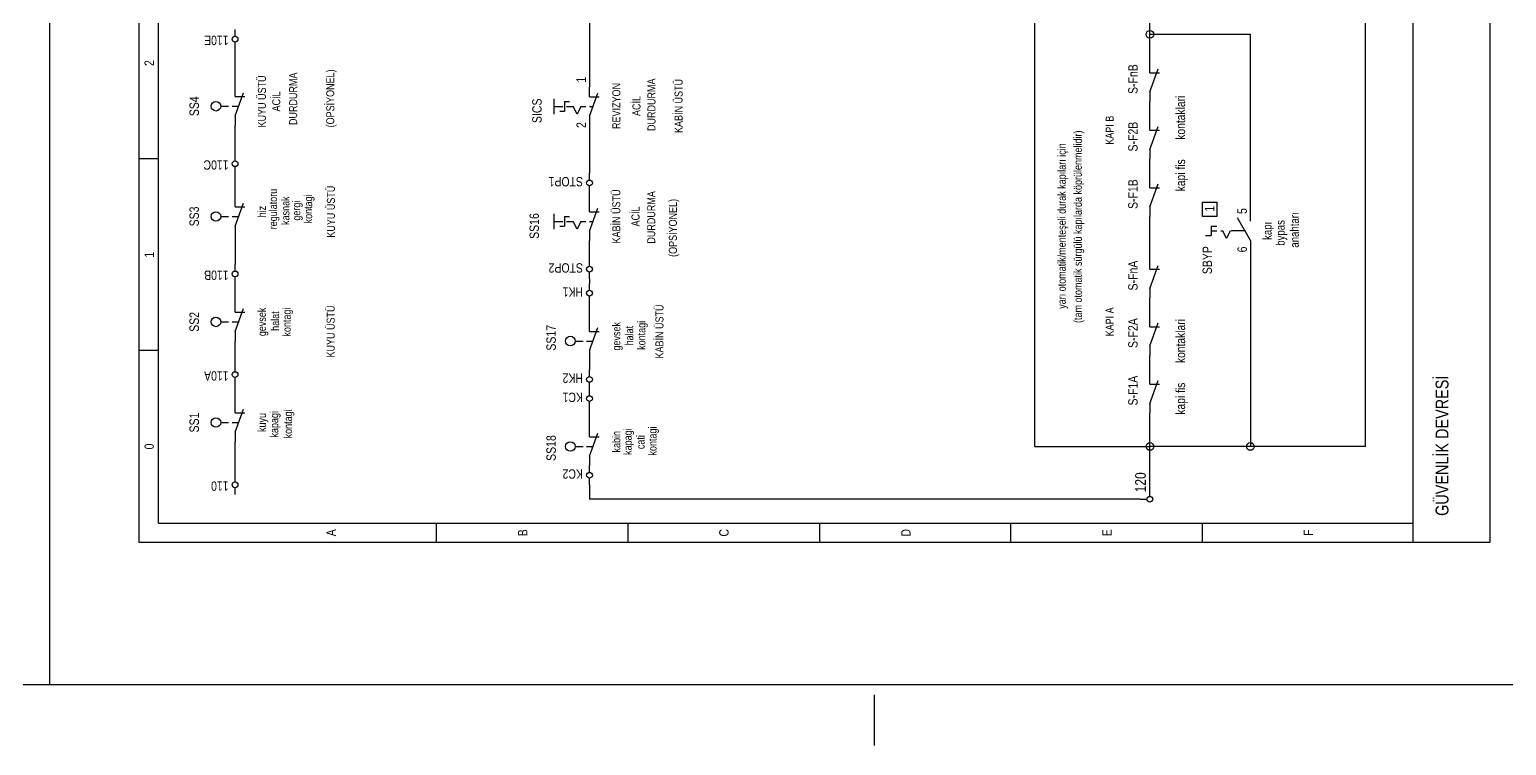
# Model space of a CAD drawing. Header units: centimetres. Extents: x 0 to 13208, y -30 to 2970.
# Drawn here: x 11083 to 11812, y -30 to 323 of the extents above; entities that cross this region are included whole.
import ezdxf
from ezdxf.enums import TextEntityAlignment as Align

# ---------------------------------------------------------------- set-up
doc = ezdxf.new("R2010")
doc.units = ezdxf.units.CM
doc.linetypes.add('CENTER', pattern=[40, 25, -5, 5, -5])
for name, color, linetype in [('SCOTT-CERCEVE', 7, 'CONTINUOUS'), ('SCOTT-EKSEN', 8, 'CENTER'), ('SCOTT-ELEKTRIK', 3, 'CONTINUOUS'), ('SCOTT-ELEKTRIK-YAZI', 4, 'CONTINUOUS')]:
    doc.layers.add(name, color=color, linetype=linetype)
doc.styles.get("Standard").update_dxf_attribs({"font": 'arial.ttf', "width": 0.8})

msp = doc.modelspace()

# ---------------------------------------------------------------- linework, layer by layer
at = {"layer": 'SCOTT-CERCEVE'}
msp.add_line((11092.9, 0), (11092.9, 2970), dxfattribs=at)
for points in [[(0, 0), (13207.89, 0), (13207.89, 2970), (0, 2970)], [(100, 0), (13182.89, 0), (13182.89, 2970), (100, 2970)]]:
    msp.add_lwpolyline(points, close=True, dxfattribs=at)
at = {"layer": 'SCOTT-EKSEN'}
msp.add_line((11500, -30), (11500, -5), dxfattribs=at)
at = {"layer": 'SCOTT-ELEKTRIK'}
for p, q in [((11137.09, 70.2), (11137.09, 1015.95)), ((11146.55, 79.66), (11146.55, 1015.95)), ((11766.01, 70.2), (11766.01, 1015.95)), ((11803.84, 1015.95), (11803.84, 70.2)), ((11742.37, 117.49), (11742.37, 564.36)), ((11579.23, 117.49), (11579.23, 528.89)), ((11359.34, 353.92), (11359.34, 294.72)), ((11635.97, 320.82), (11635.97, 332.65)), ((11184.38, 319.88), (11184.38, 323.19)), ((11685.62, 320.82), (11635.97, 320.82)), ((11635.97, 306.64), (11635.97, 320.82)), ((11685.62, 233.34), (11685.62, 320.82)), ((11184.38, 313.73), (11184.38, 317.04)), ((11184.38, 294.82), (11184.38, 313.73)), ((11635.97, 301.91), (11635.97, 306.64)), ((11635.97, 292.45), (11640.1, 303.8)), ((11635.97, 301.91), (11640.7, 301.91)), ((11184.38, 290.09), (11184.38, 294.82)), ((11184.38, 280.63), (11188.51, 291.98)), ((11359.34, 289.99), (11359.34, 294.72)), ((11359.34, 280.53), (11363.47, 291.88)), ((11635.97, 292.45), (11635.97, 287.72)), ((11177.29, 285.36), (11181.18, 285.36)), ((11182.86, 285.36), (11186.1, 285.36)), ((11184.38, 290.09), (11189.1, 290.09)), ((11341.92, 281.4), (11341.92, 288.97)), ((11341.94, 285.26), (11346.1, 285.26)), ((11347.04, 287.63), (11349.41, 287.63)), ((11347.04, 287.63), (11347.04, 282.9)), ((11347.99, 285.26), (11351.3, 285.26)), ((11353.19, 281.48), (11351.3, 285.26)), ((11355.08, 285.26), (11353.19, 281.48)), ((11355.08, 285.26), (11357.45, 285.26)), ((11359.34, 289.99), (11364.07, 289.99)), ((11359.34, 285.26), (11361.04, 285.26)), ((11635.97, 278.26), (11635.97, 287.72)), ((11184.38, 280.63), (11184.38, 275.9)), ((11344.68, 282.9), (11347.04, 282.9)), ((11359.34, 280.53), (11359.34, 275.81)), ((11635.97, 273.54), (11635.97, 278.26)), ((11184.38, 261.71), (11184.38, 275.9)), ((11359.34, 275.81), (11359.34, 252.26)), ((11635.97, 264.08), (11640.1, 275.43)), ((11635.97, 273.54), (11640.7, 273.54)), ((11635.97, 264.08), (11635.97, 259.35)), ((11146.55, 259.35), (11137.09, 259.35)), ((11184.38, 258.4), (11184.38, 261.71)), ((11184.38, 252.26), (11184.38, 255.57)), ((11635.97, 249.89), (11635.97, 259.35)), ((11184.38, 240.43), (11184.38, 252.26)), ((11359.34, 248.95), (11359.34, 252.26)), ((11635.97, 245.16), (11635.97, 249.89)), ((11359.34, 242.8), (11359.34, 246.11)), ((11359.34, 237.98), (11359.34, 242.8)), ((11635.97, 235.71), (11640.1, 247.05)), ((11635.97, 245.16), (11640.7, 245.16)), ((11184.38, 235.71), (11184.38, 240.43)), ((11184.38, 226.25), (11188.51, 237.6)), ((11184.38, 235.71), (11189.1, 235.71)), ((11359.34, 233.25), (11359.34, 237.98)), ((11359.34, 223.79), (11363.47, 235.14)), ((11635.97, 235.71), (11635.97, 230.98)), ((11661.98, 230.98), (11661.98, 238.07)), ((11661.98, 238.07), (11669.07, 238.07)), ((11669.07, 238.07), (11669.07, 230.98)), ((11685.62, 228.61), (11685.62, 233.34)), ((11177.29, 230.98), (11181.18, 230.98)), ((11182.86, 230.98), (11186.1, 230.98)), ((11184.38, 226.25), (11184.38, 221.52)), ((11341.92, 224.65), (11341.92, 232.22)), ((11341.94, 228.52), (11346.1, 228.52)), ((11344.68, 226.15), (11347.04, 226.15)), ((11347.04, 230.88), (11349.41, 230.88)), ((11347.04, 230.88), (11347.04, 226.15)), ((11347.99, 228.52), (11351.3, 228.52)), ((11353.19, 224.73), (11351.3, 228.52)), ((11355.08, 228.52), (11353.19, 224.73)), ((11355.08, 228.52), (11357.45, 228.52)), ((11359.34, 233.25), (11364.07, 233.25)), ((11359.34, 228.52), (11361.04, 228.52)), ((11635.97, 209.7), (11635.97, 230.98)), ((11669.07, 230.98), (11661.98, 230.98)), ((11666.24, 226.25), (11669.07, 226.25)), ((11666.24, 226.25), (11666.24, 221.52)), ((11685.62, 219.15), (11679.17, 230.34)), ((11184.38, 221.52), (11184.38, 207.33)), ((11359.34, 223.79), (11359.34, 219.06)), ((11359.34, 209.7), (11359.34, 219.06)), ((11663.4, 221.52), (11666.24, 221.52)), ((11666.24, 223.88), (11669.07, 223.88)), ((11670.97, 223.88), (11671.91, 223.88)), ((11673.8, 220.1), (11671.91, 223.88)), ((11675.69, 223.88), (11673.8, 220.1)), ((11683.26, 223.88), (11676.17, 223.88)), ((11685.62, 219.15), (11685.62, 214.43)), ((11685.62, 214.43), (11685.62, 117.49)), ((11184.38, 204.02), (11184.38, 207.33)), ((11359.34, 206.39), (11359.34, 209.7)), ((11635.97, 204.97), (11635.97, 209.7)), ((11635.97, 195.51), (11640.1, 206.86)), ((11635.97, 204.97), (11640.7, 204.97)), ((11184.38, 197.88), (11184.38, 201.19)), ((11184.38, 188.42), (11184.38, 197.88)), ((11359.34, 200.24), (11359.34, 203.55)), ((11359.34, 200.24), (11359.34, 197.88)), ((11359.34, 194.57), (11359.34, 197.88)), ((11359.34, 188.42), (11359.34, 191.73)), ((11635.97, 195.51), (11635.97, 190.78)), ((11635.97, 181.32), (11635.97, 190.78)), ((11184.38, 183.69), (11184.38, 188.42)), ((11184.38, 174.23), (11188.51, 185.58)), ((11184.38, 183.69), (11189.1, 183.69)), ((11359.34, 178.96), (11359.34, 188.42)), ((11177.29, 178.96), (11181.18, 178.96)), ((11182.86, 178.96), (11186.1, 178.96)), ((11359.34, 174.23), (11359.34, 178.96)), ((11359.34, 164.77), (11363.47, 176.12)), ((11635.97, 176.6), (11635.97, 181.32)), ((11635.97, 167.14), (11640.1, 178.49)), ((11635.97, 176.6), (11640.7, 176.6)), ((11184.38, 174.23), (11184.38, 169.5)), ((11184.38, 157.68), (11184.38, 169.5)), ((11352.25, 169.5), (11356.14, 169.5)), ((11357.83, 169.5), (11361.06, 169.5)), ((11359.34, 174.23), (11364.07, 174.23)), ((11146.55, 164.77), (11137.09, 164.77)), ((11359.34, 164.77), (11359.34, 160.05)), ((11635.97, 167.14), (11635.97, 162.41)), ((11635.97, 152.95), (11635.97, 162.41)), ((11184.38, 154.37), (11184.38, 157.68)), ((11359.34, 160.05), (11359.34, 155.32)), ((11359.34, 152.01), (11359.34, 155.32)), ((11184.38, 148.22), (11184.38, 151.53)), ((11184.38, 138.77), (11184.38, 148.22)), ((11359.34, 145.86), (11359.34, 149.17)), ((11359.34, 142.55), (11359.34, 145.86)), ((11635.97, 148.22), (11635.97, 152.95)), ((11635.97, 138.77), (11640.1, 150.11)), ((11635.97, 148.22), (11640.7, 148.22)), ((11184.38, 134.04), (11184.38, 138.77)), ((11359.34, 136.4), (11359.34, 139.71)), ((11635.97, 138.77), (11635.97, 134.04)), ((11184.38, 124.58), (11188.51, 135.93)), ((11184.38, 134.04), (11189.1, 134.04)), ((11359.34, 126.94), (11359.34, 136.4)), ((11635.97, 117.49), (11635.97, 134.04)), ((11177.29, 129.31), (11181.18, 129.31)), ((11182.86, 129.31), (11186.1, 129.31)), ((11184.38, 124.58), (11184.38, 119.85)), ((11359.34, 122.22), (11359.34, 126.94)), ((11359.34, 112.76), (11363.47, 124.11)), ((11184.38, 103.3), (11184.38, 119.85)), ((11352.25, 117.49), (11356.14, 117.49)), ((11357.83, 117.49), (11361.06, 117.49)), ((11359.34, 122.22), (11364.07, 122.22)), ((11579.23, 117.49), (11635.97, 117.49)), ((11635.97, 96.21), (11635.97, 117.49)), ((11685.62, 117.49), (11635.97, 117.49)), ((11742.37, 117.49), (11685.62, 117.49)), ((11359.34, 112.76), (11359.34, 108.03)), ((11184.38, 99.99), (11184.38, 103.3)), ((11359.34, 104.72), (11359.34, 108.03)), ((11184.38, 93.84), (11184.38, 97.15)), ((11359.34, 98.57), (11359.34, 101.88)), ((11359.34, 98.57), (11359.34, 91.48)), ((11635.97, 92.9), (11635.97, 96.21)), ((11631.24, 91.48), (11359.34, 91.48)), ((11631.24, 91.48), (11634.55, 91.48)), ((11146.55, 79.66), (11766.01, 79.66)), ((11283.68, 79.66), (11283.68, 70.2)), ((11378.25, 79.66), (11378.25, 70.2)), ((11472.83, 79.66), (11472.83, 70.2)), ((11567.41, 70.2), (11567.41, 79.66)), ((11661.98, 70.2), (11661.98, 79.66)), ((11803.84, 70.2), (11137.09, 70.2))]:
    msp.add_line(p, q, dxfattribs=at)
for centre, radius in [((11635.97, 320.82), 1.89), ((11184.38, 318.46), 1.42), ((11174.92, 285.36), 2.36), ((11184.38, 256.99), 1.42), ((11359.34, 247.53), 1.42), ((11174.92, 230.98), 2.36), ((11359.34, 204.97), 1.42), ((11184.38, 202.6), 1.42), ((11359.34, 193.15), 1.42), ((11174.92, 178.96), 2.36), ((11349.88, 169.5), 2.36), ((11184.38, 152.95), 1.42), ((11359.34, 150.59), 1.42), ((11359.34, 141.13), 1.42), ((11174.92, 129.31), 2.36), ((11349.88, 117.49), 2.36), ((11635.97, 117.49), 1.89), ((11685.62, 117.49), 1.89), ((11359.34, 103.3), 1.42), ((11184.38, 98.57), 1.42), ((11635.97, 91.48), 1.42)]:
    msp.add_circle(centre, radius, dxfattribs=at)

# ---------------------------------------------------------------- texts
at = {"layer": 'SCOTT-ELEKTRIK-YAZI', "width": 0.8}
for s, height, rotation, p in [('110E', 4.634, 180, (11181.16, 320.16)), ('(OPSİYONEL)', 3.9722, 90, (11233.35, 274.91)), ('1', 4.63, 90, (11357.54, 296.99)), ('S-FnB', 4.634, 90, (11629.92, 291.41)), ('kontaklari', 4.54, 90, (11653.37, 268.84)), ('S-F2B', 4.634, 90, (11629.92, 263.04)), ('110C', 4.634, 180, (11181.16, 258.69)), ('kapi fis', 4.54, 90, (11653.37, 243.38)), ('STOP1', 4.634, 180, (11356.12, 250.46)), ('S-F1B', 4.634, 90, (11629.92, 234.67)), ('(OPSİYONEL)', 3.9722, 90, (11402.47, 211.02)), ('5', 4.63, 90, (11683.83, 232.21)), ('110B', 4.634, 180, (11181.16, 204.31)), ('STOP2', 4.634, 180, (11356.12, 207.9)), ('S-FnA', 4.634, 90, (11629.92, 194.47)), ('HK1', 4.634, 180, (11356.12, 196.08)), ('S-F2A', 4.634, 90, (11629.92, 166.1)), ('kontaklari', 4.54, 90, (11653.37, 158.64)), ('110A', 4.634, 180, (11181.16, 154.65)), ('HK2', 4.634, 180, (11356.12, 153.52)), ('S-F1A', 4.634, 90, (11629.92, 137.73)), ('kapi fis', 4.54, 90, (11653.37, 133.19)), ('GÜVENLİK DEVRESİ', 6.3687, 90, (11783.39, 83.24)), ('KC1', 4.634, 180, (11356.12, 144.06)), ('KC2', 4.634, 180, (11356.12, 106.23)), ('120', 5.296, 90, (11633.99, 94.88)), ('110', 4.634, 180, (11181.16, 100.27))]:
    msp.add_text(s, height=height, rotation=rotation, dxfattribs=at).set_placement(p)
for s, height, p in [('2', 4.63, (11144.28, 306.64)), ('KUYU ÜSTÜ', 3.972, (11199.59, 287.72)), ('DURDURMA', 3.972, (11215.02, 289.02)), ('DURDURMA', 3.972, (11391.9, 286.08)), ('ACİL', 3.972, (11206.69, 287.72)), ('REVIZYON', 3.972, (11374.56, 285.48)), ('KABİN ÜSTÜ', 3.972, (11405.3, 285.48)), ('SS4', 4.634, (11166.5, 285.36)), ('ACİL', 3.972, (11384.49, 285.48)), ('KAPI B', 3.972, (11618.1, 273.54)), ('(tam otomatik sürgülü kapılarda köprülenmelidir)', 3.9722, (11602.38, 225.89)), ('yarı otomatik/menteşeli durak kapıları için', 3.9722, (11594.45, 226.25)), ('regulatoru', 3.972, (11205.09, 234.64)), ('kasnak', 3.972, (11211.19, 233.84)), ('kontagi', 3.972, (11222.42, 234.7)), ('KUYU ÜSTÜ', 3.972, (11233.65, 233.34)), ('KABİN ÜSTÜ', 3.972, (11374.57, 230.98)), ('DURDURMA', 3.972, (11391.78, 230.51)), ('SS3', 4.634, (11166.5, 230.98)), ('hiz', 3.972, (11199.6, 233.34)), ('gergi', 3.972, (11216.59, 233.86)), ('ACİL', 3.972, (11384.03, 230.98)), ('1', 4.63, (11667.75, 234.76)), ('SS16', 4.634, (11334.37, 226.25)), ('kapı', 4.256, (11696.03, 223.88)), ('bypas', 4.256, (11702.5, 222.85)), ('anahtarı', 4.256, (11709.49, 224.31)), ('1', 4.63, (11144.28, 212.06)), ('SS2', 4.634, (11166.5, 178.96)), ('gevsek', 3.972, (11199.6, 178.96)), ('halat', 3.972, (11206.09, 179.36)), ('kontagi', 3.972, (11211.84, 178.87)), ('KUYU ÜSTÜ', 3.972, (11233.53, 174.22)), ('KABİN ÜSTÜ', 3.972, (11395.85, 174.23)), ('KAPI A', 3.972, (11618.1, 178.96)), ('gevsek', 3.972, (11374.57, 171.87)), ('halat', 3.972, (11380.92, 172.19)), ('kontagi', 3.972, (11386.93, 172.34)), ('SS1', 4.634, (11166.5, 129.31)), ('kuyu', 3.972, (11199.6, 129.31)), ('kapagi', 3.972, (11205.67, 128.43)), ('kontagi', 3.972, (11212.47, 128.63)), ('kabin', 3.972, (11374.57, 119.85)), ('kapagi', 3.972, (11380.18, 119.88)), ('kontagi', 3.972, (11392.43, 120.17)), ('0', 4.63, (11144.28, 117.49)), ('cati', 3.972, (11386.51, 119.65)), ('A', 4.63, (11234.12, 74.93)), ('B', 4.63, (11328.7, 74.93)), ('C', 4.63, (11428, 74.93)), ('D', 4.63, (11517.85, 74.93)), ('E', 4.63, (11617.15, 74.93)), ('F', 4.63, (11716.46, 74.93))]:
    msp.add_text(s, height=height, rotation=90, dxfattribs=at).set_placement(p, align=Align.CENTER)
for s, height, p in [('SICS', 4.634, (11335.7, 289.14)), ('2', 4.63, (11357.54, 277.51)), ('SBYP', 4.634, (11666.62, 216.32)), ('6', 4.63, (11683.83, 216.13)), ('SS17', 4.634, (11342.69, 177.45)), ('SS18', 4.634, (11342.69, 123.07))]:
    msp.add_text(s, height=height, rotation=90, dxfattribs=at).set_placement(p, align=Align.RIGHT)

doc.saveas('drawing.dxf')
